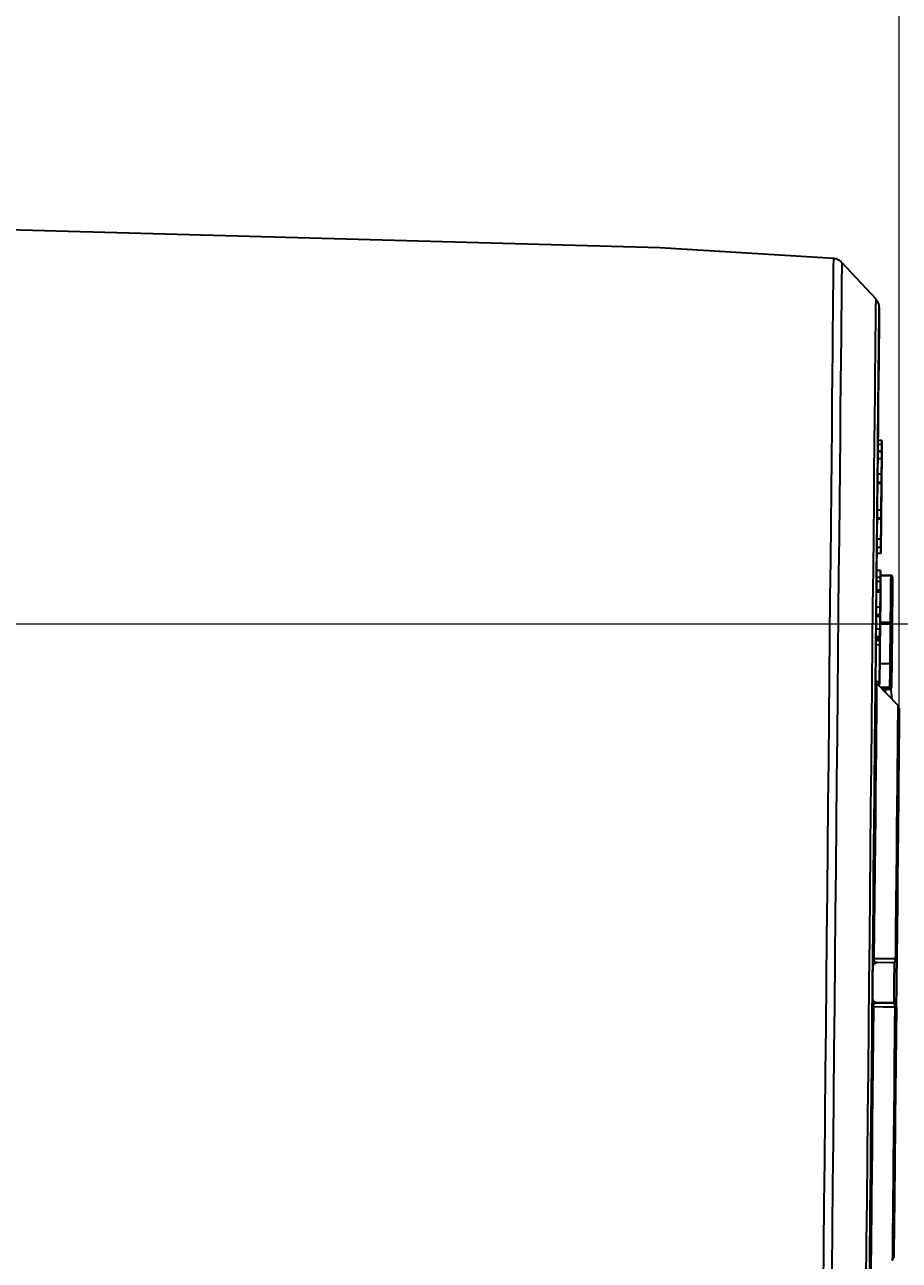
# Model space of a CAD drawing. Header units: millimetres. Extents: x 2448 to 4397, y 790 to 2168.
# Drawn here: x 3372.2 to 3470.4, y 1099.1 to 1238 of the extents above; entities that cross this region are included whole.
import ezdxf

# ---------------------------------------------------------------- set-up
doc = ezdxf.new("R2010")
doc.units = ezdxf.units.MM
doc.layers.add('标注', color=3, linetype='Continuous', lineweight=13)
doc.styles.add('SLDTEXTSTYLE1', font='txt.shx', dxfattribs={"width": 0.7, "bigfont": 'gbcbig.shx'})
doc.dimstyles.new('SLDDIMSTYLE12$0', dxfattribs={"dimtxt": 12, "dimasz": 10, "dimexe": 0, "dimexo": 0.0625, "dimgap": 0.875, "dimtad": 1, "dimdec": 1, "dimlfac": 1.8, "dimrnd": 1e-09, "dimzin": 12, "dimdsep": 46, "dimtxsty": 'SLDTEXTSTYLE1', "dimcen": 0.09, "dimdle": 8.16, "dimclrd": 3, "dimclre": 3, "dimadec": 0, "dimazin": 3, "dimtfac": 1, "dimtdec": 1, "dimtofl": 0, "dimtmove": 0, "dimatfit": 3, "dimfxl": 0, "dimfrac": 2, "dimtolj": 1, "dimlwd": 5, "dimlwe": 5, "dimarcsym": 0})

# ---------------------------------------------------------------- blocks, each defined once
blk = doc.blocks.new('*D56')
at = {"layer": 'Defpoints', "color": 0, "transparency": 16777216}
for p in [(3156.38, 1331.76), (3156.38, 1170.64), (3470.4, 1160.77)]:
    blk.add_point(p, dxfattribs=at)
at = {"layer": '标注', "color": 3, "linetype": 'Continuous', "lineweight": 5, "transparency": 16777216}
for p, q in [((3156.38, 1170.7), (3156.38, 1331.76)), ((3460.4, 1331.76), (3166.38, 1331.76))]:
    blk.add_line(p, q, dxfattribs=at)
at = {"layer": '标注', "color": 3, "lineweight": 5, "transparency": 16777216}
blk.add_line((3470.4, 1160.83), (3470.4, 1331.76), dxfattribs=at)
at = {"layer": '标注', "color": 3, "transparency": 16777216}
for points in [[(3166.38, 1333.43), (3166.38, 1330.09), (3156.38, 1331.76)], [(3460.4, 1333.43), (3460.4, 1330.09), (3470.4, 1331.76)]]:
    blk.add_solid(points, dxfattribs=at)
at = {"layer": '标注', "color": 0, "transparency": 16777216, "insert": (3313.39, 1346.35), "char_height": 12, "attachment_point": 5, "style": 'SLDTEXTSTYLE1'}
blk.add_mtext('\\A1;{\\H2.28571x;315}', dxfattribs=at)
blk = doc.blocks.new('*D60')
at = {"layer": 'Defpoints', "color": 0, "transparency": 16777216}
for p in [(3420.38, 1272.29), (3690.58, 1272.29), (3156.38, 1170.64)]:
    blk.add_point(p, dxfattribs=at)
at = {"layer": '标注', "color": 3, "linetype": 'Continuous', "lineweight": 5, "transparency": 16777216}
for p, q in [((3420.45, 1272.29), (3690.58, 1272.29)), ((3690.58, 1180.64), (3690.58, 1262.29))]:
    blk.add_line(p, q, dxfattribs=at)
at = {"layer": '标注', "color": 3, "lineweight": 5, "transparency": 16777216}
blk.add_line((3156.44, 1170.64), (3690.58, 1170.64), dxfattribs=at)
at = {"layer": '标注', "color": 3, "transparency": 16777216}
for points in [[(3688.91, 1262.29), (3692.25, 1262.29), (3690.58, 1272.29)], [(3688.91, 1180.64), (3692.25, 1180.64), (3690.58, 1170.64)]]:
    blk.add_solid(points, dxfattribs=at)
at = {"layer": '标注', "color": 0, "transparency": 16777216, "insert": (3678.28, 1221.46), "char_height": 10, "attachment_point": 5, "rotation": 90, "style": 'SLDTEXTSTYLE1'}
blk.add_mtext('\\A1;{\\H2.28571x;115}', dxfattribs=at)

msp = doc.modelspace()

# ---------------------------------------------------------------- linework, layer by layer
at = {"color": 7, "linetype": 'Continuous', "lineweight": 25}
for p, q in [((3443.488, 1212.897), (3326.94, 1216.09)), ((3463.032, 1211.678), (3443.488, 1212.897)), ((3467.787, 1207.111), (3463.936, 1211.25)), ((3468, 1191.242), (3468.143, 1205.664)), ((3467.995, 1190.782), (3468, 1191.242)), ((3468, 1191.242), (3468, 1191.242)), ((3468.45, 1191.237), (3468, 1191.242)), ((3468.45, 1191.237), (3468, 1191.242)), ((3468.45, 1191.237), (3468.426, 1188.882)), ((3468.45, 1191.237), (3468.45, 1191.237)), ((3467.979, 1189.174), (3467.987, 1189.978)), ((3468.437, 1189.974), (3467.987, 1189.978)), ((3467.988, 1190.036), (3467.995, 1190.782)), ((3468.438, 1190.031), (3467.988, 1190.036)), ((3468.445, 1190.778), (3467.995, 1190.782)), ((3468.429, 1189.17), (3468.437, 1189.974)), ((3468.438, 1190.031), (3468.445, 1190.778)), ((3468.429, 1189.17), (3467.979, 1189.174)), ((3468.424, 1188.595), (3468.432, 1189.457)), ((3468.432, 1189.457), (3468.432, 1189.457)), ((3467.953, 1186.532), (3467.962, 1187.451)), ((3468.412, 1187.446), (3467.962, 1187.451)), ((3468.403, 1186.527), (3468.412, 1187.446)), ((3468.407, 1186.929), (3468.414, 1187.676)), ((3468.409, 1187.102), (3468.408, 1187.044)), ((3468.409, 1187.159), (3468.409, 1187.102)), ((3467.922, 1183.43), (3467.952, 1186.417)), ((3467.952, 1186.417), (3467.953, 1186.532)), ((3468.402, 1186.412), (3467.952, 1186.417)), ((3468.403, 1186.527), (3467.953, 1186.532)), ((3468.403, 1186.585), (3468.371, 1183.311)), ((3468.371, 1183.311), (3468.403, 1186.585)), ((3468.372, 1183.368), (3468.403, 1186.527)), ((3468.397, 1185.896), (3468.375, 1183.713)), ((3468.393, 1185.551), (3468.4, 1186.24)), ((3468.393, 1185.551), (3468.4, 1186.24)), ((3468.4, 1186.24), (3468.4, 1186.24)), ((3468.4, 1186.24), (3468.4, 1186.24)), ((3468.402, 1186.412), (3468.403, 1186.527)), ((3468.403, 1186.585), (3468.404, 1186.642)), ((3468.403, 1186.527), (3468.403, 1186.585)), ((3468.403, 1186.527), (3468.403, 1186.527)), ((3468.381, 1184.287), (3468.382, 1184.46)), ((3468.382, 1184.46), (3468.392, 1185.379)), ((3468.384, 1184.574), (3468.384, 1184.574)), ((3468.384, 1184.574), (3468.384, 1184.574)), ((3468.389, 1185.091), (3468.389, 1185.091)), ((3468.389, 1185.091), (3468.389, 1185.091)), ((3467.913, 1182.511), (3467.922, 1183.43)), ((3468.372, 1183.426), (3467.922, 1183.43)), ((3468.363, 1182.507), (3468.372, 1183.426)), ((3468.37, 1183.253), (3468.371, 1183.311)), ((3468.371, 1183.311), (3468.372, 1183.368)), ((3468.371, 1183.311), (3468.371, 1183.311)), ((3468.371, 1183.311), (3468.371, 1183.311)), ((3467.912, 1182.396), (3467.913, 1182.511)), ((3468.362, 1182.392), (3467.912, 1182.396)), ((3468.363, 1182.507), (3467.913, 1182.511)), ((3468.366, 1182.794), (3468.358, 1182.047)), ((3468.362, 1182.392), (3468.363, 1182.507)), ((3468.366, 1182.794), (3468.365, 1182.736)), ((3468.366, 1182.851), (3468.366, 1182.794)), ((3467.88, 1179.237), (3467.89, 1180.156)), ((3468.339, 1180.152), (3467.89, 1180.156)), ((3468.347, 1180.956), (3468.339, 1180.152)), ((3468.35, 1181.243), (3468.344, 1180.554)), ((3467.874, 1178.548), (3467.88, 1179.237)), ((3468.33, 1179.233), (3467.88, 1179.237)), ((3468.338, 1179.979), (3468.33, 1179.233)), ((3467.855, 1176.652), (3467.874, 1178.548)), ((3468.324, 1178.543), (3467.874, 1178.548)), ((3468.325, 1178.658), (3468.324, 1178.543)), ((3467.847, 1175.848), (3467.855, 1176.652)), ((3468.305, 1176.648), (3467.855, 1176.652)), ((3468.297, 1175.844), (3468.305, 1176.648)), ((3469.47, 1176.071), (3468.299, 1176.082)), ((3469.469, 1176.04), (3468.299, 1176.051)), ((3467.832, 1174.412), (3467.842, 1175.389)), ((3468.292, 1175.384), (3467.842, 1175.389)), ((3468.297, 1175.844), (3467.847, 1175.848)), ((3468.248, 1170.961), (3468.288, 1174.925)), ((3468.288, 1174.925), (3468.27, 1173.144)), ((3468.273, 1173.489), (3468.284, 1174.58)), ((3468.282, 1174.408), (3468.292, 1175.384)), ((3468.284, 1174.58), (3468.284, 1174.58)), ((3468.288, 1174.925), (3468.29, 1175.154)), ((3468.29, 1175.154), (3468.297, 1175.901)), ((3468.297, 1175.901), (3468.293, 1175.499)), ((3469.604, 1171.45), (3469.648, 1175.889)), ((3467.814, 1172.517), (3467.83, 1174.182)), ((3468.28, 1174.178), (3467.83, 1174.182)), ((3467.831, 1174.24), (3467.832, 1174.412)), ((3468.281, 1174.235), (3467.831, 1174.24)), ((3468.282, 1174.408), (3467.832, 1174.412)), ((3468.28, 1174.178), (3468.238, 1169.927)), ((3468.261, 1172.225), (3468.28, 1174.178)), ((3468.272, 1173.374), (3468.273, 1173.489)), ((3468.272, 1173.374), (3468.272, 1173.374)), ((3468.273, 1173.489), (3468.273, 1173.489)), ((3468.28, 1174.178), (3468.283, 1174.444)), ((3468.281, 1174.235), (3468.282, 1174.408)), ((3469.626, 1173.728), (3469.617, 1172.779)), ((3469.617, 1172.816), (3469.625, 1173.551)), ((3469.625, 1173.551), (3469.626, 1173.728)), ((3467.805, 1171.655), (3467.814, 1172.517)), ((3468.264, 1172.512), (3467.814, 1172.517)), ((3468.265, 1172.627), (3468.252, 1171.363)), ((3468.253, 1171.478), (3468.26, 1172.11)), ((3468.255, 1171.651), (3468.264, 1172.512)), ((3468.261, 1172.225), (3468.261, 1172.225)), ((3468.268, 1172.914), (3468.263, 1172.397)), ((3468.263, 1172.397), (3468.263, 1172.397)), ((3468.265, 1172.627), (3468.265, 1172.627)), ((3468.27, 1173.144), (3468.27, 1173.144)), ((3468.27, 1173.144), (3468.27, 1173.144)), ((3469.608, 1171.932), (3469.594, 1170.518)), ((3469.597, 1170.732), (3469.611, 1172.146)), ((3469.617, 1172.779), (3469.601, 1171.188)), ((3469.601, 1171.188), (3469.61, 1172.09)), ((3469.612, 1172.267), (3469.605, 1171.579)), ((3469.605, 1171.579), (3469.61, 1172.072)), ((3469.611, 1172.146), (3469.608, 1171.932)), ((3469.61, 1172.072), (3469.616, 1172.704)), ((3469.61, 1172.09), (3469.612, 1172.267)), ((3469.618, 1172.881), (3469.612, 1172.248)), ((3469.612, 1172.248), (3469.617, 1172.816)), ((3469.616, 1172.704), (3469.618, 1172.881)), ((3467.789, 1170.047), (3467.803, 1171.483)), ((3467.803, 1171.483), (3467.805, 1171.655)), ((3468.253, 1171.478), (3467.803, 1171.483)), ((3468.255, 1171.651), (3467.805, 1171.655)), ((3468.231, 1169.238), (3468.245, 1170.674)), ((3468.247, 1170.846), (3468.232, 1169.295)), ((3468.237, 1169.812), (3468.256, 1171.708)), ((3468.251, 1171.191), (3468.244, 1170.559)), ((3468.244, 1170.559), (3468.244, 1170.559)), ((3469.415, 1170.609), (3468.245, 1170.62)), ((3468.247, 1170.848), (3469.417, 1170.837)), ((3468.247, 1170.842), (3468.247, 1170.846)), ((3468.247, 1170.846), (3468.247, 1170.846)), ((3468.252, 1171.363), (3468.252, 1171.363)), ((3468.252, 1171.363), (3468.252, 1171.363)), ((3468.253, 1171.478), (3468.255, 1171.651)), ((3468.256, 1171.708), (3468.256, 1171.708)), ((3469.371, 1166.17), (3469.415, 1170.609)), ((3469.596, 1170.734), (3469.552, 1166.295)), ((3469.589, 1169.969), (3469.598, 1170.927)), ((3469.594, 1170.518), (3469.591, 1170.146)), ((3469.6, 1171.104), (3469.597, 1170.732)), ((3469.631, 1170.784), (3469.597, 1170.785)), ((3469.598, 1170.927), (3469.6, 1171.104)), ((3467.778, 1168.898), (3467.779, 1169.013)), ((3467.779, 1169.013), (3467.78, 1169.185)), ((3468.229, 1169.008), (3467.779, 1169.013)), ((3467.78, 1169.185), (3467.789, 1170.047)), ((3468.23, 1169.181), (3467.78, 1169.185)), ((3468.239, 1170.042), (3467.789, 1170.047)), ((3468.23, 1169.123), (3468.224, 1168.549)), ((3468.227, 1168.836), (3468.231, 1169.238)), ((3468.234, 1169.525), (3468.228, 1168.893)), ((3468.228, 1168.893), (3468.232, 1169.295)), ((3468.229, 1169.008), (3468.23, 1169.181)), ((3468.23, 1169.181), (3468.239, 1170.042)), ((3468.232, 1169.295), (3468.232, 1169.295)), ((3468.232, 1169.295), (3468.232, 1169.295)), ((3468.232, 1169.295), (3468.232, 1169.295)), ((3468.238, 1169.927), (3468.234, 1169.525)), ((3468.237, 1169.812), (3468.237, 1169.812)), ((3469.581, 1169.16), (3469.565, 1167.569)), ((3469.568, 1167.857), (3469.58, 1169.113)), ((3469.571, 1168.211), (3469.583, 1169.346)), ((3469.585, 1169.588), (3469.572, 1168.229)), ((3469.581, 1169.132), (3469.572, 1168.285)), ((3469.575, 1168.574), (3469.591, 1170.164)), ((3469.589, 1169.978), (3469.578, 1168.843)), ((3469.578, 1168.825), (3469.587, 1169.737)), ((3469.58, 1169.113), (3469.581, 1169.132)), ((3469.583, 1169.346), (3469.581, 1169.16)), ((3469.587, 1169.737), (3469.585, 1169.588)), ((3469.591, 1170.164), (3469.589, 1169.978)), ((3469.591, 1170.146), (3469.589, 1169.969)), ((3467.771, 1168.266), (3467.776, 1168.783)), ((3468.221, 1168.262), (3467.771, 1168.266)), ((3468.226, 1168.779), (3467.776, 1168.783)), ((3468.228, 1168.893), (3467.778, 1168.898)), ((3468.205, 1166.653), (3468.224, 1168.549)), ((3468.217, 1167.802), (3468.223, 1168.376)), ((3468.225, 1168.664), (3468.219, 1168.032)), ((3468.221, 1168.262), (3468.226, 1168.779)), ((3468.224, 1168.549), (3468.225, 1168.606)), ((3468.224, 1168.549), (3468.224, 1168.549)), ((3468.224, 1168.549), (3468.224, 1168.549)), ((3468.225, 1168.606), (3468.227, 1168.836)), ((3468.227, 1168.779), (3468.227, 1168.779)), ((3469.57, 1168.015), (3469.554, 1166.424)), ((3469.557, 1166.741), (3469.568, 1167.811)), ((3469.563, 1167.308), (3469.569, 1167.941)), ((3469.571, 1168.118), (3469.564, 1167.485)), ((3469.564, 1167.485), (3469.57, 1168.053)), ((3469.565, 1167.569), (3469.568, 1167.857)), ((3469.568, 1167.811), (3469.565, 1167.587)), ((3469.569, 1167.941), (3469.571, 1168.118)), ((3469.579, 1168.964), (3469.57, 1168.015)), ((3469.57, 1168.053), (3469.577, 1168.788)), ((3469.572, 1168.229), (3469.571, 1168.211)), ((3469.572, 1168.285), (3469.575, 1168.574)), ((3469.577, 1168.788), (3469.579, 1168.964)), ((3469.578, 1168.843), (3469.578, 1168.825)), ((3468.206, 1166.711), (3468.205, 1166.653)), ((3468.206, 1166.768), (3468.206, 1166.711)), ((3469.558, 1166.797), (3469.551, 1166.145)), ((3469.551, 1166.145), (3469.554, 1166.406)), ((3469.553, 1166.322), (3469.56, 1167.011)), ((3469.554, 1166.424), (3469.563, 1167.327)), ((3469.555, 1166.564), (3469.554, 1166.406)), ((3469.565, 1167.587), (3469.555, 1166.564)), ((3469.555, 1166.564), (3469.555, 1166.564)), ((3469.589, 1166.543), (3469.555, 1166.544)), ((3469.564, 1167.504), (3469.558, 1166.815)), ((3469.558, 1166.815), (3469.563, 1167.308)), ((3469.56, 1167.011), (3469.558, 1166.797)), ((3469.563, 1167.327), (3469.564, 1167.504)), ((3468.188, 1164.873), (3468.18, 1164.126)), ((3468.189, 1165.045), (3468.183, 1164.356)), ((3468.2, 1166.136), (3468.201, 1166.194)), ((3468.2, 1166.079), (3468.2, 1166.136)), ((3468.201, 1166.181), (3469.371, 1166.17)), ((3469.542, 1165.206), (3469.546, 1165.671)), ((3469.546, 1165.596), (3469.542, 1165.206)), ((3469.546, 1165.596), (3469.551, 1166.145)), ((3469.548, 1165.801), (3469.546, 1165.671)), ((3468.18, 1164.126), (3467.73, 1164.13)), ((3470.272, 1161.478), (3467.86, 1163.939)), ((3468.178, 1163.839), (3467.956, 1163.841)), ((3468.187, 1164.758), (3468.178, 1163.839)), ((3468.183, 1164.356), (3468.183, 1164.356)), ((3468.242, 1163.549), (3469.345, 1163.538)), ((3469.343, 1163.31), (3468.468, 1163.318)), ((3468.471, 1163.315), (3469.343, 1163.306)), ((3468.8, 1163.312), (3468.797, 1162.983)), ((3468.803, 1163.312), (3468.8, 1162.98)), ((3469.343, 1163.31), (3469.343, 1163.31)), ((3470.352, 1156.256), (3470.372, 1158.272)), ((3470.345, 1155.572), (3470.325, 1153.556)), ((3470.345, 1155.572), (3470.345, 1155.593)), ((3470.345, 1155.582), (3470.345, 1155.572)), ((3469.989, 1133.026), (3469.993, 1133.461)), ((3470.12, 1132.997), (3470.12, 1132.997)), ((3467.412, 1132.124), (3467.411, 1132.124)), ((3469.666, 1132.551), (3467.866, 1132.569)), ((3467.866, 1132.569), (3467.866, 1132.569)), ((3467.376, 1128.524), (3467.376, 1128.524)), ((3467.821, 1128.069), (3469.621, 1128.051)), ((3467.821, 1128.069), (3467.821, 1128.069)), ((3469.621, 1128.051), (3467.821, 1128.069)), ((3469.621, 1128.051), (3469.621, 1128.051)), ((3469.915, 1125.652), (3469.935, 1127.57)), ((3470.067, 1127.597), (3470.067, 1127.597)), ((3469.863, 1107.037), (3469.843, 1105.022)), ((3469.816, 1102.322), (3469.836, 1104.338)), ((3469.842, 1105.001), (3469.843, 1105.022)), ((3469.843, 1105.022), (3469.842, 1105.011))]:
    msp.add_line(p, q, dxfattribs=at)
at = {"color": 7, "linetype": 'Continuous', "lineweight": 25, "flags": 128}
for points in [[(3461.882, 1096.041), (3461.928, 1100.695), (3461.975, 1105.463), (3462.024, 1110.329), (3462.073, 1115.272), (3462.122, 1120.274), (3462.172, 1125.314), (3462.223, 1130.375), (3462.273, 1135.435), (3462.323, 1140.476), (3462.373, 1145.478), (3462.422, 1150.421), (3462.47, 1155.287), (3462.518, 1160.055), (3462.564, 1164.709), (3462.609, 1169.23), (3462.652, 1173.6), (3462.694, 1177.802), (3462.734, 1181.82), (3462.772, 1185.639), (3462.808, 1189.244), (3462.842, 1192.62), (3462.873, 1195.755), (3462.902, 1198.636), (3462.928, 1201.253), (3462.951, 1203.594), (3462.972, 1205.652), (3462.989, 1207.418), (3463.004, 1208.885), (3463.015, 1210.048), (3463.024, 1210.902), (3463.029, 1211.443), (3463.032, 1211.67), (3463.032, 1211.678)], [(3463.936, 1211.25), (3463.936, 1211.239), (3463.934, 1210.994), (3463.928, 1210.424), (3463.919, 1209.532), (3463.907, 1208.322), (3463.892, 1206.797), (3463.873, 1204.965), (3463.852, 1202.832), (3463.828, 1200.408), (3463.801, 1197.702), (3463.771, 1194.724), (3463.739, 1191.488), (3463.704, 1188.006), (3463.667, 1184.291), (3463.628, 1180.359), (3463.587, 1176.227), (3463.544, 1171.909), (3463.5, 1167.425), (3463.454, 1162.791), (3463.406, 1158.026), (3463.358, 1153.151), (3463.308, 1148.183), (3463.258, 1143.144), (3463.208, 1138.053), (3463.157, 1132.932), (3463.106, 1127.8), (3463.055, 1122.678), (3463.004, 1117.588), (3462.954, 1112.549), (3462.905, 1107.581), (3462.857, 1102.706), (3462.809, 1097.941)], [(3466.688, 1096.636), (3466.733, 1101.181), (3466.779, 1105.849), (3466.827, 1110.62), (3466.875, 1115.474), (3466.924, 1120.39), (3466.973, 1125.348), (3467.023, 1130.327), (3467.072, 1135.306), (3467.121, 1140.265), (3467.17, 1145.181), (3467.218, 1150.035), (3467.266, 1154.806), (3467.312, 1159.474), (3467.358, 1164.019), (3467.401, 1168.422), (3467.444, 1172.665), (3467.484, 1176.73), (3467.522, 1180.599), (3467.559, 1184.257), (3467.593, 1187.688), (3467.625, 1190.877), (3467.654, 1193.811), (3467.681, 1196.479), (3467.704, 1198.867), (3467.725, 1200.968), (3467.743, 1202.77), (3467.758, 1204.268), (3467.77, 1205.455), (3467.779, 1206.325), (3467.784, 1206.876), (3467.787, 1207.104), (3467.787, 1207.111)], [(3468.148, 1206.178), (3468.148, 1206.171), (3468.146, 1205.945), (3468.14, 1205.402), (3468.132, 1204.542), (3468.12, 1203.37), (3468.105, 1201.89), (3468.088, 1200.109), (3468.067, 1198.034), (3468.043, 1195.674), (3468.017, 1193.04), (3467.988, 1190.141), (3467.957, 1186.99), (3467.923, 1183.601), (3467.887, 1179.987), (3467.849, 1176.165), (3467.809, 1172.149), (3467.767, 1167.957), (3467.724, 1163.607), (3467.68, 1159.117), (3467.634, 1154.506), (3467.587, 1149.793), (3467.539, 1144.998), (3467.491, 1140.141), (3467.442, 1135.243), (3467.393, 1130.324), (3467.344, 1125.405), (3467.296, 1120.506), (3467.248, 1115.65), (3467.2, 1110.854), (3467.153, 1106.141), (3467.107, 1101.53), (3467.063, 1097.04)], [(3468.143, 1205.664), (3468.147, 1206.077), (3468.148, 1206.178)], [(3469.417, 1170.837), (3469.425, 1171.591), (3469.432, 1172.319), (3469.439, 1173.018), (3469.446, 1173.688), (3469.452, 1174.326), (3469.458, 1174.932), (3469.464, 1175.504), (3469.469, 1176.04)], [(3469.47, 1176.071), (3469.47, 1176.07), (3469.47, 1176.065), (3469.469, 1176.055), (3469.469, 1176.04)], [(3469.648, 1175.889), (3469.642, 1175.358), (3469.637, 1174.791), (3469.631, 1174.191), (3469.625, 1173.559), (3469.618, 1172.895), (3469.611, 1172.202), (3469.604, 1171.481), (3469.596, 1170.734)], [(3469.417, 1170.837), (3469.417, 1170.81), (3469.417, 1170.78), (3469.417, 1170.75), (3469.416, 1170.719), (3469.416, 1170.688), (3469.416, 1170.659), (3469.415, 1170.632), (3469.415, 1170.609)], [(3469.417, 1170.837), (3469.453, 1170.835), (3469.486, 1170.828), (3469.517, 1170.819), (3469.544, 1170.806), (3469.567, 1170.791), (3469.583, 1170.773), (3469.593, 1170.754), (3469.596, 1170.734)], [(3469.525, 1163.488), (3469.526, 1163.591), (3469.529, 1163.98), (3469.536, 1164.639), (3469.545, 1165.541), (3469.556, 1166.648), (3469.569, 1167.914), (3469.582, 1169.287), (3469.596, 1170.711)], [(3469.595, 1170.606), (3469.596, 1170.629), (3469.596, 1170.701), (3469.597, 1170.822), (3469.599, 1170.989), (3469.601, 1171.199), (3469.604, 1171.45)], [(3469.596, 1170.711), (3469.596, 1170.634), (3469.595, 1170.606), (3469.595, 1170.606)], [(3469.552, 1166.295), (3469.55, 1166.009), (3469.546, 1165.693), (3469.543, 1165.352), (3469.539, 1164.991), (3469.536, 1164.618), (3469.532, 1164.239), (3469.528, 1163.86), (3469.525, 1163.488)], [(3469.345, 1163.538), (3469.348, 1163.886), (3469.352, 1164.242), (3469.356, 1164.597), (3469.359, 1164.947), (3469.362, 1165.285), (3469.366, 1165.605), (3469.369, 1165.902), (3469.371, 1166.17)], [(3467.421, 1133.075), (3467.453, 1136.325), (3467.485, 1139.518), (3467.516, 1142.626), (3467.546, 1145.619), (3467.574, 1148.469), (3467.601, 1151.151), (3467.625, 1153.638), (3467.648, 1155.907), (3467.668, 1157.938), (3467.686, 1159.712), (3467.701, 1161.211), (3467.713, 1162.423), (3467.722, 1163.335), (3467.728, 1163.939), (3467.731, 1164.23), (3467.731, 1164.257)], [(3467.86, 1163.939), (3467.859, 1163.866), (3467.855, 1163.467), (3467.848, 1162.726), (3467.837, 1161.651), (3467.823, 1160.252), (3467.806, 1158.543), (3467.786, 1156.543), (3467.763, 1154.272), (3467.738, 1151.754), (3467.711, 1149.014), (3467.682, 1146.081), (3467.651, 1142.986), (3467.619, 1139.759), (3467.586, 1136.435), (3467.552, 1133.048)], [(3469.345, 1163.538), (3469.345, 1163.497), (3469.344, 1163.457), (3469.344, 1163.418), (3469.343, 1163.383), (3469.343, 1163.353), (3469.343, 1163.33), (3469.343, 1163.315), (3469.343, 1163.31)], [(3469.605, 1162.159), (3469.49, 1163.188), (3469.466, 1163.357)], [(3469.993, 1133.461), (3470.02, 1136.144), (3470.05, 1139.203), (3470.08, 1142.171), (3470.108, 1145.017), (3470.135, 1147.714), (3470.16, 1150.233), (3470.183, 1152.549), (3470.204, 1154.638), (3470.222, 1156.479), (3470.238, 1158.054), (3470.251, 1159.345), (3470.261, 1160.34), (3470.267, 1161.029), (3470.271, 1161.404), (3470.272, 1161.478)], [(3470.372, 1158.272), (3470.384, 1159.5), (3470.393, 1160.396), (3470.399, 1160.951), (3470.401, 1161.157), (3470.399, 1161.013), (3470.394, 1160.521), (3470.386, 1159.684), (3470.374, 1158.515), (3470.359, 1157.024), (3470.341, 1155.23), (3470.321, 1153.153), (3470.297, 1150.816), (3470.272, 1148.246), (3470.244, 1145.473), (3470.215, 1142.527), (3470.184, 1139.442), (3470.153, 1136.253), (3470.12, 1132.997)], [(3470.12, 1132.997), (3470.15, 1135.983), (3470.179, 1138.906), (3470.207, 1141.733), (3470.234, 1144.431), (3470.259, 1146.972), (3470.283, 1149.326), (3470.304, 1151.467), (3470.323, 1153.371), (3470.339, 1155.017), (3470.353, 1156.386), (3470.364, 1157.464), (3470.371, 1158.237), (3470.376, 1158.698), (3470.378, 1158.841)], [(3470.372, 1158.257), (3470.371, 1158.17), (3470.363, 1157.365), (3470.352, 1156.256)], [(3470.378, 1158.841), (3470.378, 1158.841), (3470.376, 1158.664), (3470.372, 1158.257)], [(3469.843, 1105.022), (3469.863, 1107.05), (3469.886, 1109.342), (3469.911, 1111.873), (3469.939, 1114.612), (3469.968, 1117.53), (3469.998, 1120.592), (3470.03, 1123.765), (3470.062, 1127.012), (3470.094, 1130.297), (3470.127, 1133.581), (3470.159, 1136.828), (3470.191, 1140.001), (3470.221, 1143.064), (3470.25, 1145.981), (3470.277, 1148.721), (3470.303, 1151.251), (3470.325, 1153.543), (3470.345, 1155.572)], [(3470.325, 1153.556), (3470.307, 1151.678), (3470.286, 1149.561), (3470.263, 1147.228), (3470.237, 1144.706), (3470.211, 1142.022), (3470.183, 1139.208), (3470.154, 1136.293), (3470.124, 1133.312), (3470.094, 1130.297), (3470.064, 1127.282), (3470.035, 1124.3), (3470.006, 1121.386), (3469.978, 1118.571), (3469.951, 1115.888), (3469.926, 1113.365), (3469.903, 1111.033), (3469.882, 1108.915), (3469.863, 1107.037)], [(3467.552, 1133.048), (3468.917, 1133.035), (3469.989, 1133.026)], [(3467.412, 1132.129), (3467.401, 1131.061), (3467.372, 1128.139)], [(3467.373, 1128.141), (3467.402, 1131.061), (3467.412, 1132.13)], [(3467.376, 1128.523), (3467.377, 1128.653), (3467.383, 1129.21), (3467.388, 1129.767), (3467.394, 1130.324), (3467.399, 1130.881), (3467.405, 1131.438), (3467.41, 1131.994), (3467.416, 1132.55)], [(3467.377, 1128.517), (3467.379, 1128.792), (3467.41, 1131.855), (3467.412, 1132.132)], [(3469.812, 1128.014), (3469.835, 1130.299), (3469.857, 1132.529)], [(3467.09, 1099.656), (3467.077, 1098.398), (3467.067, 1097.437), (3467.061, 1096.783), (3467.057, 1096.442), (3467.057, 1096.417), (3467.06, 1096.708), (3467.066, 1097.312), (3467.075, 1098.224), (3467.087, 1099.436), (3467.102, 1100.935), (3467.119, 1102.709), (3467.14, 1104.74), (3467.162, 1107.01), (3467.187, 1109.497), (3467.213, 1112.178), (3467.242, 1115.028), (3467.271, 1118.021), (3467.302, 1121.129), (3467.334, 1124.323), (3467.366, 1127.572)], [(3467.498, 1127.597), (3467.465, 1124.209), (3467.432, 1120.885), (3467.4, 1117.659), (3467.369, 1114.563), (3467.34, 1111.63), (3467.312, 1108.891), (3467.288, 1106.372), (3467.265, 1104.101), (3467.245, 1102.101), (3467.228, 1100.393), (3467.214, 1098.994), (3467.204, 1097.918), (3467.196, 1097.177), (3467.193, 1096.779), (3467.192, 1096.706)], [(3469.935, 1127.57), (3468.57, 1127.585), (3467.498, 1127.597)], [(3470.067, 1127.597), (3470.034, 1124.34), (3470.003, 1121.152), (3469.972, 1118.067), (3469.943, 1115.121), (3469.915, 1112.347), (3469.89, 1109.777), (3469.866, 1107.441), (3469.846, 1105.363), (3469.828, 1103.569), (3469.813, 1102.079), (3469.802, 1100.909), (3469.794, 1100.073), (3469.789, 1099.58), (3469.787, 1099.436), (3469.789, 1099.643), (3469.795, 1100.197), (3469.804, 1101.094), (3469.816, 1102.322)], [(3469.81, 1101.753), (3469.81, 1101.753), (3469.812, 1101.896), (3469.816, 1102.357), (3469.824, 1103.13), (3469.835, 1104.207), (3469.848, 1105.577), (3469.864, 1107.223), (3469.883, 1109.127), (3469.905, 1111.268), (3469.928, 1113.622), (3469.953, 1116.162), (3469.98, 1118.861), (3470.008, 1121.687), (3470.037, 1124.61), (3470.067, 1127.597)], [(3469.68, 1101.874), (3469.67, 1100.851), (3469.661, 1099.967), (3469.655, 1099.393), (3469.652, 1099.134), (3469.653, 1099.192), (3469.657, 1099.568), (3469.663, 1100.256), (3469.673, 1101.251), (3469.686, 1102.543), (3469.702, 1104.117), (3469.72, 1105.958), (3469.741, 1108.047), (3469.764, 1110.363), (3469.789, 1112.882), (3469.815, 1115.579), (3469.844, 1118.426), (3469.873, 1121.394), (3469.904, 1124.452), (3469.915, 1125.652)], [(3469.836, 1104.338), (3469.825, 1103.229), (3469.817, 1102.423), (3469.816, 1102.358)], [(3469.816, 1102.358), (3469.812, 1101.929), (3469.81, 1101.753)]]:
    msp.add_lwpolyline(points, dxfattribs=at)
at = {"color": 7, "linetype": 'Continuous', "lineweight": 25}
for centre, radius, start, end in [((3469.482, 1175.873), 0.167, 5.2873, 94.28046), ((3469.468, 1175.891), 0.18, 359.43161, 89.4307), ((3469.439, 1170.768), 0.161, 261.38151, 348.00808), ((3469.395, 1166.329), 0.161, 261.38151, 348.00808), ((3469.345, 1163.489), 0.18, 269.41824, 359.4182), ((3469.385, 1163.333), 0.208, 47.891, 100.99118), ((3467.538, 1133.312), 0.265, 243.65387, 273.05751), ((3469.584, 1132.954), 0.411, 281.46531, 10.07652), ((3469.67, 1133.001), 0.45, 269.4307, 359.4307), ((3470.003, 1132.777), 0.249, 61.80955, 93.20159), ((3467.861, 1132.119), 0.45, 89.4307, 179.4307), ((3467.479, 1127.333), 0.265, 85.80389, 115.2076), ((3467.826, 1128.519), 0.45, 179.4307, 269.4307), ((3469.531, 1127.65), 0.411, 348.78489, 77.39609), ((3469.617, 1127.601), 0.45, 359.4307, 89.4307), ((3469.953, 1127.819), 0.249, 265.65981, 297.05192)]:
    msp.add_arc(centre, radius, start, end, dxfattribs=at)
for points, knots in [([(3463.964, 1211.207), (3463.951, 1211.226), (3463.845, 1211.381), (3463.534, 1211.558), (3463.206, 1211.696), (3463.035, 1211.674), (3463.024, 1211.672)], [0, 0, 0, 0, 0.0616661, 0.5213521, 0.9696923, 1, 1, 1, 1]), ([(3468.143, 1205.665), (3468.144, 1205.751), (3468.147, 1206.003), (3468.148, 1206.142), (3468.148, 1206.176), (3468.148, 1206.181), (3468.148, 1206.187), (3468.148, 1206.194), (3468.148, 1206.213), (3468.147, 1206.246), (3468.143, 1206.331), (3468.123, 1206.476), (3468.052, 1206.711), (3467.966, 1206.913), (3467.866, 1207.009), (3467.851, 1207.023)], [0, 0, 0, 0, 0.2524634, 0.7324794, 0.8526944, 0.8850351, 0.898517, 0.9057667, 0.9087703, 0.9112952, 0.9176626, 0.9346612, 0.9568884, 0.9938841, 1, 1, 1, 1]), ([(3468.401, 1186.355), (3468.405, 1186.761), (3468.413, 1187.574), (3468.424, 1188.6), (3468.437, 1189.92), (3468.445, 1190.796), (3468.45, 1191.237)], [0, 0, 0, 0, 0.2809181, 0.5618322, 0.7793916, 1, 1, 1, 1]), ([(3468.445, 1190.778), (3468.44, 1190.276), (3468.432, 1189.449), (3468.421, 1188.3), (3468.411, 1187.327), (3468.404, 1186.679), (3468.401, 1186.355)], [0, 0, 0, 0, 0.3399686, 0.5599789, 0.7799898, 1, 1, 1, 1]), ([(3468.408, 1187.044), (3468.414, 1187.604), (3468.421, 1188.382), (3468.431, 1189.38), (3468.436, 1189.814), (3468.438, 1190.031)], [0, 0, 0, 0, 0.5601054, 0.7801414, 1, 1, 1, 1]), ([(3468.437, 1189.974), (3468.432, 1189.435), (3468.422, 1188.474), (3468.413, 1187.521), (3468.409, 1187.102)], [0, 0, 0, 0, 0.5599448, 1, 1, 1, 1]), ([(3467.962, 1187.451), (3467.965, 1187.728), (3467.969, 1188.158), (3467.975, 1188.745), (3467.978, 1189.031), (3467.979, 1189.174)], [0, 0, 0, 0, 0.4748457, 0.7388223, 1, 1, 1, 1]), ([(3468.432, 1189.457), (3468.417, 1187.92), (3468.398, 1185.98), (3468.374, 1183.644), (3468.362, 1182.438), (3468.354, 1181.641), (3468.35, 1181.243)], [0, 0, 0, 0, 0.5600481, 0.7067506, 0.8534517, 1, 1, 1, 1]), ([(3468.389, 1185.091), (3468.395, 1185.748), (3468.404, 1186.663), (3468.416, 1187.836), (3468.421, 1188.342), (3468.424, 1188.595)], [0, 0, 0, 0, 0.5602107, 0.7802949, 1, 1, 1, 1]), ([(3468.426, 1188.882), (3468.425, 1188.737), (3468.422, 1188.447), (3468.416, 1187.864), (3468.408, 1187.033), (3468.401, 1186.365), (3468.397, 1185.896)], [0, 0, 0, 0, 0.1857397, 0.3726053, 0.5594855, 1, 1, 1, 1]), ([(3468.409, 1187.102), (3468.412, 1187.493), (3468.418, 1188.038), (3468.425, 1188.74), (3468.428, 1189.027), (3468.429, 1189.17)], [0, 0, 0, 0, 0.5612182, 0.78177841, 1, 1, 1, 1]), ([(3468.414, 1187.676), (3468.41, 1187.193), (3468.401, 1186.332), (3468.392, 1185.47), (3468.389, 1185.091)], [0, 0, 0, 0, 0.5599974, 1, 1, 1, 1]), ([(3468.412, 1187.446), (3468.411, 1187.376), (3468.41, 1187.234), (3468.409, 1187.172), (3468.409, 1187.164), (3468.409, 1187.159)], [0, 0, 0, 0, 0.2754663, 0.5570589, 1, 1, 1, 1]), ([(3468.4, 1186.24), (3468.397, 1185.966), (3468.392, 1185.416), (3468.382, 1184.441), (3468.375, 1183.739), (3468.371, 1183.311)], [0, 0, 0, 0, 0.2796657, 0.5597908, 1, 1, 1, 1]), ([(3468.4, 1186.24), (3468.395, 1185.694), (3468.385, 1184.718), (3468.375, 1183.741), (3468.371, 1183.311)], [0, 0, 0, 0, 0.5599992, 1, 1, 1, 1]), ([(3468.389, 1185.091), (3468.392, 1185.439), (3468.398, 1186.058), (3468.404, 1186.663), (3468.407, 1186.929)], [0, 0, 0, 0, 0.5607897, 1, 1, 1, 1]), ([(3468.404, 1186.634), (3468.404, 1186.641), (3468.404, 1186.657), (3468.403, 1186.5), (3468.402, 1186.412)], [0, 0, 0, 0, 0.4379766, 1, 1, 1, 1]), ([(3468.344, 1180.554), (3468.351, 1181.305), (3468.364, 1182.649), (3468.378, 1183.986), (3468.384, 1184.574)], [0, 0, 0, 0, 0.559723, 1, 1, 1, 1]), ([(3468.358, 1182.047), (3468.363, 1182.521), (3468.372, 1183.367), (3468.38, 1184.205), (3468.384, 1184.574)], [0, 0, 0, 0, 0.5597741, 1, 1, 1, 1]), ([(3468.384, 1184.574), (3468.38, 1184.24), (3468.374, 1183.644), (3468.368, 1183.054), (3468.366, 1182.794)], [0, 0, 0, 0, 0.56022, 1, 1, 1, 1]), ([(3468.371, 1183.311), (3468.375, 1183.732), (3468.381, 1184.318), (3468.388, 1185.07), (3468.392, 1185.391), (3468.393, 1185.551)], [0, 0, 0, 0, 0.5605179, 0.7807563, 1, 1, 1, 1]), ([(3468.371, 1183.311), (3468.375, 1183.732), (3468.381, 1184.318), (3468.388, 1185.07), (3468.392, 1185.391), (3468.393, 1185.551)], [0, 0, 0, 0, 0.5605179, 0.7807563, 1, 1, 1, 1]), ([(3468.384, 1184.574), (3468.384, 1184.572), (3468.383, 1184.568), (3468.382, 1184.373), (3468.381, 1184.287)], [0, 0, 0, 0, 0.5612569, 1, 1, 1, 1]), ([(3468.392, 1185.379), (3468.391, 1185.305), (3468.389, 1185.156), (3468.389, 1185.089), (3468.389, 1185.093), (3468.389, 1185.095)], [0, 0, 0, 0, 0.3504076, 0.7050985, 1, 1, 1, 1]), ([(3468.324, 1178.543), (3468.333, 1179.457), (3468.349, 1181.088), (3468.362, 1182.392), (3468.368, 1182.966)], [0, 0, 0, 0, 0.5599814, 1, 1, 1, 1]), ([(3468.375, 1183.713), (3468.371, 1183.318), (3468.363, 1182.527), (3468.346, 1180.843), (3468.333, 1179.487), (3468.325, 1178.658)], [0, 0, 0, 0, 0.27997001, 0.56011552, 1, 1, 1, 1]), ([(3468.368, 1182.966), (3468.364, 1182.627), (3468.359, 1182.069), (3468.351, 1181.292), (3468.344, 1180.635), (3468.34, 1180.198), (3468.338, 1179.979)], [0, 0, 0, 0, 0.3400129, 0.5600221, 0.7800284, 1, 1, 1, 1]), ([(3468.372, 1183.426), (3468.372, 1183.394), (3468.371, 1183.331), (3468.37, 1183.273), (3468.37, 1183.242), (3468.37, 1183.248), (3468.37, 1183.251)], [0, 0, 0, 0, 0.1733404, 0.3486749, 0.6988999, 1, 1, 1, 1]), ([(3467.89, 1180.156), (3467.894, 1180.652), (3467.902, 1181.402), (3467.909, 1182.144), (3467.912, 1182.396)], [0, 0, 0, 0, 0.6606231, 1, 1, 1, 1]), ([(3468.33, 1179.233), (3468.337, 1179.909), (3468.349, 1181.118), (3468.361, 1182.322), (3468.366, 1182.851)], [0, 0, 0, 0, 0.5598354, 1, 1, 1, 1]), ([(3468.339, 1180.152), (3468.344, 1180.647), (3468.353, 1181.532), (3468.362, 1182.408), (3468.366, 1182.794)], [0, 0, 0, 0, 0.559714, 1, 1, 1, 1]), ([(3468.366, 1182.794), (3468.362, 1182.447), (3468.356, 1181.829), (3468.35, 1181.222), (3468.347, 1180.956)], [0, 0, 0, 0, 0.5605128, 1, 1, 1, 1]), ([(3468.365, 1182.736), (3468.365, 1182.72), (3468.365, 1182.69), (3468.363, 1182.483), (3468.362, 1182.392)], [0, 0, 0, 0, 0.5611214, 1, 1, 1, 1]), ([(3468.305, 1176.648), (3468.3, 1176.163), (3468.29, 1175.194), (3468.273, 1173.473), (3468.261, 1172.235), (3468.253, 1171.478)], [0, 0, 0, 0, 0.2798691, 0.5599181, 1, 1, 1, 1]), ([(3467.842, 1175.389), (3467.842, 1175.394), (3467.843, 1175.48), (3467.844, 1175.604), (3467.846, 1175.746), (3467.846, 1175.808), (3467.847, 1175.844), (3467.847, 1175.851), (3467.847, 1175.849), (3467.847, 1175.848)], [0, 0, 0, 0, 0.0320713, 0.5150925, 0.7573462, 0.8777498, 0.9407423, 0.968533, 1, 1, 1, 1]), ([(3468.223, 1168.376), (3468.228, 1168.92), (3468.24, 1170.122), (3468.258, 1171.972), (3468.275, 1173.61), (3468.286, 1174.751), (3468.292, 1175.321), (3468.294, 1175.6), (3468.296, 1175.742), (3468.296, 1175.804), (3468.297, 1175.839), (3468.297, 1175.846), (3468.297, 1175.845), (3468.297, 1175.844)], [0, 0, 0, 0, 0.2157001, 0.4771137, 0.7385285, 0.8692328, 0.9345839, 0.9672282, 0.9836006, 0.9917379, 0.9959952, 0.9978733, 1, 1, 1, 1]), ([(3468.287, 1174.867), (3468.285, 1174.604), (3468.28, 1174.134), (3468.275, 1173.606), (3468.272, 1173.374)], [0, 0, 0, 0, 0.5599205, 1, 1, 1, 1]), ([(3468.292, 1175.384), (3468.292, 1175.353), (3468.291, 1175.291), (3468.29, 1175.197), (3468.289, 1175.099), (3468.288, 1174.977), (3468.287, 1174.848), (3468.286, 1174.74), (3468.284, 1174.552), (3468.283, 1174.494), (3468.283, 1174.448), (3468.283, 1174.418), (3468.282, 1174.387), (3468.282, 1174.357), (3468.282, 1174.323), (3468.281, 1174.283), (3468.281, 1174.23), (3468.28, 1174.198), (3468.28, 1174.178)], [0, 0, 0, 0, 0.023224, 0.0467952, 0.0935072, 0.1871233, 0.3745427, 0.7493921, 0.811774, 0.8352857, 0.8473822, 0.8533041, 0.8589119, 0.8714728, 0.8843253, 0.9034899, 0.9380934, 1, 1, 1, 1]), ([(3468.284, 1174.58), (3468.285, 1174.699), (3468.288, 1174.912), (3468.288, 1174.921), (3468.288, 1174.925)], [0, 0, 0, 0, 0.55978559, 1, 1, 1, 1]), ([(3468.293, 1175.499), (3468.293, 1175.48), (3468.293, 1175.447), (3468.289, 1175.044), (3468.287, 1174.867)], [0, 0, 0, 0, 0.5605813, 1, 1, 1, 1]), ([(3468.283, 1174.452), (3468.283, 1174.458), (3468.283, 1174.479), (3468.282, 1174.337), (3468.281, 1174.235)], [0, 0, 0, 0, 0.28590886, 1, 1, 1, 1]), ([(3468.26, 1172.11), (3468.257, 1171.866), (3468.253, 1171.428), (3468.25, 1171.104), (3468.248, 1170.961)], [0, 0, 0, 0, 0.5587221, 1, 1, 1, 1]), ([(3468.264, 1172.512), (3468.263, 1172.49), (3468.263, 1172.445), (3468.262, 1172.376), (3468.262, 1172.324), (3468.261, 1172.225), (3468.261, 1172.214), (3468.261, 1172.218), (3468.261, 1172.219)], [0, 0, 0, 0, 0.0847296, 0.1684012, 0.2529286, 0.3372058, 0.9003696, 1, 1, 1, 1]), ([(3468.263, 1172.397), (3468.263, 1172.478), (3468.265, 1172.623), (3468.265, 1172.626), (3468.265, 1172.627)], [0, 0, 0, 0, 0.5572979, 1, 1, 1, 1]), ([(3468.27, 1173.144), (3468.27, 1173.141), (3468.27, 1173.135), (3468.27, 1173.119), (3468.269, 1173.066), (3468.269, 1173.049), (3468.269, 1173.031), (3468.269, 1173.018), (3468.269, 1173.003), (3468.268, 1172.96), (3468.268, 1172.936), (3468.268, 1172.914)], [0, 0, 0, 0, 0.4196075, 0.7488334, 0.7801926, 0.8119363, 0.8280906, 0.8437185, 0.8589301, 0.8745408, 1, 1, 1, 1]), ([(3468.251, 1171.248), (3468.246, 1170.764), (3468.238, 1169.898), (3468.229, 1169.041), (3468.225, 1168.664)], [0, 0, 0, 0, 0.5601155, 1, 1, 1, 1]), ([(3468.244, 1170.559), (3468.245, 1170.632), (3468.246, 1170.779), (3468.247, 1170.817), (3468.247, 1170.837)], [0, 0, 0, 0, 0.4982794, 1, 1, 1, 1]), ([(3468.245, 1170.674), (3468.247, 1170.822), (3468.249, 1171.085), (3468.251, 1171.198), (3468.251, 1171.248)], [0, 0, 0, 0, 0.5607786, 1, 1, 1, 1]), ([(3468.252, 1171.363), (3468.252, 1171.365), (3468.252, 1171.368), (3468.252, 1171.299), (3468.251, 1171.268), (3468.251, 1171.246), (3468.251, 1171.216), (3468.251, 1171.2), (3468.251, 1171.191)], [0, 0, 0, 0, 0.7490145, 0.8739827, 0.905501, 0.9378604, 0.9674823, 1, 1, 1, 1]), ([(3468.256, 1171.708), (3468.256, 1171.709), (3468.256, 1171.712), (3468.254, 1171.549), (3468.253, 1171.478)], [0, 0, 0, 0, 0.5611331, 1, 1, 1, 1]), ([(3469.582, 1169.243), (3469.582, 1169.292), (3469.583, 1169.388), (3469.585, 1169.57), (3469.587, 1169.764), (3469.591, 1170.139), (3469.593, 1170.375), (3469.595, 1170.565)], [0, 0, 0, 0, 0.1252973, 0.2504135, 0.3756026, 0.5008782, 1, 1, 1, 1]), ([(3469.598, 1170.872), (3469.597, 1170.823), (3469.596, 1170.725), (3469.595, 1170.54), (3469.593, 1170.344), (3469.589, 1169.964), (3469.587, 1169.724), (3469.585, 1169.532)], [0, 0, 0, 0, 0.1253288, 0.250449, 0.3756987, 0.5010036, 1, 1, 1, 1]), ([(3469.587, 1169.755), (3469.588, 1169.886), (3469.59, 1170.083), (3469.593, 1170.394), (3469.595, 1170.583), (3469.596, 1170.658), (3469.596, 1170.695)], [0, 0, 0, 0, 0.5016983, 0.750126, 0.8752545, 1, 1, 1, 1]), ([(3469.596, 1170.695), (3469.596, 1170.723), (3469.597, 1170.779), (3469.597, 1170.796), (3469.596, 1170.668), (3469.594, 1170.472), (3469.593, 1170.341)], [0, 0, 0, 0, 0.1246914, 0.2497368, 0.4982652, 1, 1, 1, 1]), ([(3469.595, 1170.565), (3469.597, 1170.746), (3469.599, 1170.973), (3469.6, 1171.073), (3469.6, 1171.068), (3469.599, 1170.999), (3469.598, 1170.914), (3469.598, 1170.872)], [0, 0, 0, 0, 0.4991329, 0.6244235, 0.7496222, 0.8747079, 1, 1, 1, 1]), ([(3468.232, 1169.295), (3468.232, 1169.296), (3468.232, 1169.298), (3468.23, 1169.096), (3468.229, 1169.008)], [0, 0, 0, 0, 0.5620252, 1, 1, 1, 1]), ([(3468.232, 1169.295), (3468.232, 1169.3), (3468.232, 1169.304), (3468.231, 1169.234), (3468.231, 1169.212), (3468.231, 1169.192), (3468.231, 1169.171), (3468.23, 1169.149), (3468.23, 1169.134), (3468.23, 1169.123)], [0, 0, 0, 0, 0.7488716, 0.8537444, 0.8945017, 0.9377606, 0.9533379, 0.9676806, 1, 1, 1, 1]), ([(3468.239, 1170.042), (3468.239, 1170.018), (3468.238, 1169.968), (3468.238, 1169.892), (3468.237, 1169.836), (3468.237, 1169.804), (3468.237, 1169.809), (3468.237, 1169.812)], [0, 0, 0, 0, 0.0872949, 0.17512, 0.3498147, 0.6997587, 1, 1, 1, 1]), ([(3469.585, 1169.532), (3469.583, 1169.351), (3469.581, 1169.124), (3469.58, 1169.033), (3469.58, 1169.045), (3469.58, 1169.116), (3469.581, 1169.201), (3469.582, 1169.243)], [0, 0, 0, 0, 0.4989816, 0.6242715, 0.7495146, 0.8746656, 1, 1, 1, 1]), ([(3469.593, 1170.341), (3469.591, 1170.212), (3469.589, 1170.02), (3469.586, 1169.716), (3469.585, 1169.529), (3469.584, 1169.456), (3469.583, 1169.42)], [0, 0, 0, 0, 0.5018858, 0.7502037, 0.8752646, 1, 1, 1, 1]), ([(3469.583, 1169.42), (3469.583, 1169.392), (3469.583, 1169.335), (3469.582, 1169.311), (3469.584, 1169.427), (3469.586, 1169.624), (3469.587, 1169.755)], [0, 0, 0, 0, 0.1247898, 0.2499391, 0.4981483, 1, 1, 1, 1]), ([(3467.73, 1164.13), (3467.738, 1164.911), (3467.749, 1165.999), (3467.763, 1167.383), (3467.768, 1167.972), (3467.771, 1168.266)], [0, 0, 0, 0, 0.5601633, 0.7802465, 1, 1, 1, 1]), ([(3468.18, 1164.126), (3468.188, 1164.907), (3468.199, 1165.995), (3468.213, 1167.378), (3468.218, 1167.967), (3468.221, 1168.262)], [0, 0, 0, 0, 0.5601633, 0.7802465, 1, 1, 1, 1]), ([(3468.225, 1168.606), (3468.218, 1167.881), (3468.208, 1166.871), (3468.195, 1165.58), (3468.189, 1165.032), (3468.187, 1164.758)], [0, 0, 0, 0, 0.5600747, 0.7801013, 1, 1, 1, 1]), ([(3468.226, 1168.779), (3468.223, 1168.4), (3468.216, 1167.724), (3468.209, 1167.06), (3468.206, 1166.768)], [0, 0, 0, 0, 0.5597665, 1, 1, 1, 1]), ([(3468.223, 1168.376), (3468.219, 1168.06), (3468.214, 1167.493), (3468.208, 1166.95), (3468.206, 1166.711)], [0, 0, 0, 0, 0.5595342, 1, 1, 1, 1]), ([(3468.206, 1166.711), (3468.208, 1166.916), (3468.212, 1167.283), (3468.215, 1167.644), (3468.217, 1167.802)], [0, 0, 0, 0, 0.560026, 1, 1, 1, 1]), ([(3468.224, 1168.549), (3468.225, 1168.602), (3468.226, 1168.708), (3468.226, 1168.767), (3468.227, 1168.774), (3468.227, 1168.779)], [0, 0, 0, 0, 0.278373, 0.5588386, 1, 1, 1, 1]), ([(3468.227, 1168.779), (3468.227, 1168.774), (3468.226, 1168.767), (3468.225, 1168.655), (3468.225, 1168.606)], [0, 0, 0, 0, 0.5600689, 1, 1, 1, 1]), ([(3469.546, 1165.671), (3469.547, 1165.748), (3469.549, 1165.902), (3469.551, 1166.188), (3469.554, 1166.45), (3469.555, 1166.569), (3469.556, 1166.629)], [0, 0, 0, 0, 0.2807479, 0.5598452, 0.779251, 1, 1, 1, 1]), ([(3469.554, 1166.415), (3469.553, 1166.364), (3469.552, 1166.262), (3469.55, 1166.008), (3469.548, 1165.88), (3469.548, 1165.801)], [0, 0, 0, 0, 0.280741, 0.5595687, 1, 1, 1, 1]), ([(3469.554, 1166.406), (3469.554, 1166.443), (3469.555, 1166.517), (3469.555, 1166.559), (3469.555, 1166.508), (3469.554, 1166.446), (3469.554, 1166.415)], [0, 0, 0, 0, 0.2804143, 0.5596799, 0.7791818, 1, 1, 1, 1]), ([(3469.556, 1166.629), (3469.556, 1166.679), (3469.557, 1166.78), (3469.558, 1166.835), (3469.558, 1166.819), (3469.557, 1166.767), (3469.557, 1166.741)], [0, 0, 0, 0, 0.2803705, 0.5592157, 0.7797153, 1, 1, 1, 1]), ([(3468.178, 1163.839), (3468.182, 1164.271), (3468.189, 1165.044), (3468.197, 1165.762), (3468.2, 1166.079)], [0, 0, 0, 0, 0.55946788, 1, 1, 1, 1]), ([(3468.183, 1164.356), (3468.186, 1164.695), (3468.192, 1165.3), (3468.198, 1165.881), (3468.2, 1166.136)], [0, 0, 0, 0, 0.5596138, 1, 1, 1, 1]), ([(3468.201, 1166.194), (3468.198, 1165.941), (3468.194, 1165.491), (3468.19, 1165.062), (3468.188, 1164.873)], [0, 0, 0, 0, 0.5603877, 1, 1, 1, 1]), ([(3468.2, 1166.136), (3468.198, 1165.93), (3468.195, 1165.561), (3468.191, 1165.203), (3468.189, 1165.045)], [0, 0, 0, 0, 0.56010958, 1, 1, 1, 1]), ([(3467.411, 1132.124), (3467.412, 1132.134), (3467.412, 1132.155), (3467.413, 1132.327), (3467.416, 1132.58), (3467.419, 1132.852), (3467.42, 1133.001), (3467.421, 1133.075)], [0, 0, 0, 0, 0.2502314, 0.5000296, 0.7491734, 0.874662, 1, 1, 1, 1]), ([(3467.866, 1132.569), (3467.829, 1132.574), (3467.758, 1132.585), (3467.672, 1132.655), (3467.613, 1132.746), (3467.578, 1132.828), (3467.558, 1132.915), (3467.551, 1132.991), (3467.552, 1133.029), (3467.552, 1133.048)], [0, 0, 0, 0, 0.2865456, 0.5610687, 0.6891901, 0.8054766, 0.906505, 0.9531764, 1, 1, 1, 1]), ([(3469.856, 1132.591), (3469.893, 1132.612), (3469.972, 1132.656), (3470.05, 1132.751), (3470.107, 1132.866), (3470.115, 1132.948), (3470.12, 1132.997)], [0, 0, 0, 0, 0.2335598, 0.4987543, 0.7053199, 1, 1, 1, 1]), ([(3467.448, 1132.296), (3467.467, 1132.333), (3467.504, 1132.404), (3467.611, 1132.515), (3467.7, 1132.566), (3467.757, 1132.597)], [0, 0, 0, 0, 0.2845246, 0.5489357, 1, 1, 1, 1]), ([(3467.514, 1132.405), (3467.538, 1132.43), (3467.586, 1132.481), (3467.705, 1132.551), (3467.802, 1132.562), (3467.866, 1132.569)], [0, 0, 0, 0, 0.2371779, 0.5009298, 1, 1, 1, 1]), ([(3469.666, 1132.551), (3469.702, 1132.553), (3469.767, 1132.556), (3469.828, 1132.58), (3469.856, 1132.591)], [0, 0, 0, 0, 0.5446687, 1, 1, 1, 1]), ([(3467.366, 1127.572), (3467.367, 1127.647), (3467.368, 1127.796), (3467.371, 1128.068), (3467.374, 1128.32), (3467.375, 1128.493), (3467.376, 1128.513), (3467.376, 1128.524)], [0, 0, 0, 0, 0.1253862, 0.2510607, 0.5003133, 0.7501156, 1, 1, 1, 1]), ([(3467.821, 1128.069), (3467.758, 1128.077), (3467.661, 1128.09), (3467.544, 1128.162), (3467.496, 1128.215), (3467.473, 1128.24)], [0, 0, 0, 0, 0.4990701, 0.7628027, 1, 1, 1, 1]), ([(3467.498, 1127.597), (3467.498, 1127.616), (3467.498, 1127.654), (3467.506, 1127.73), (3467.528, 1127.816), (3467.565, 1127.898), (3467.626, 1127.987), (3467.713, 1128.056), (3467.785, 1128.065), (3467.821, 1128.069)], [0, 0, 0, 0, 0.0469095, 0.0936327, 0.1947106, 0.3110168, 0.4391204, 0.7135016, 1, 1, 1, 1]), ([(3469.811, 1128.007), (3469.783, 1128.019), (3469.722, 1128.044), (3469.657, 1128.049), (3469.621, 1128.051)], [0, 0, 0, 0, 0.45533127, 1, 1, 1, 1]), ([(3470.067, 1127.597), (3470.063, 1127.645), (3470.056, 1127.728), (3470.001, 1127.844), (3469.925, 1127.941), (3469.847, 1127.986), (3469.811, 1128.007)], [0, 0, 0, 0, 0.2946467, 0.5012456, 0.7664226, 1, 1, 1, 1]), ([(3467.173, 1105.927), (3467.17, 1105.927), (3467.163, 1105.926), (3467.154, 1105.921), (3467.152, 1105.914), (3467.152, 1105.909)], [0, 0, 0, 0, 0.2172611, 0.4477367, 1, 1, 1, 1]), ([(3467.117, 1102.408), (3467.118, 1102.414), (3467.121, 1102.427), (3467.15, 1102.485), (3467.197, 1102.558), (3467.248, 1102.606), (3467.274, 1102.63)], [0, 0, 0, 0, 0.263725, 0.5111391, 0.7537953, 1, 1, 1, 1])]:
    msp.add_open_spline(points, degree=3, knots=knots, dxfattribs=at)
for points in [[(3467.412, 1132.124), (3467.417, 1132.175), (3467.427, 1132.278), (3467.485, 1132.363), (3467.514, 1132.405)], [(3467.473, 1128.24), (3467.445, 1128.283), (3467.388, 1128.369), (3467.38, 1128.472), (3467.376, 1128.524)]]:
    msp.add_open_spline(points, degree=3, dxfattribs=at)

# ---------------------------------------------------------------- dimensions: what is measured, and where the dimension line sits
at = {"layer": '标注'}
dim = msp.add_linear_dim(base=(3156.377, 1331.761), p1=(3470.397, 1160.767), p2=(3156.377, 1170.637), text='{\\H2.28571x;315}', dimstyle='SLDDIMSTYLE12$0', override={"dimtdec": 3, "dimtzin": 0}, dxfattribs=at)
dim.commit()
dim.dimension.update_dxf_attribs({"geometry": '*D56', "text_midpoint": (3313.387, 1331.761), "dimtype": 160})
dim = msp.add_linear_dim(base=(3690.579, 1272.291), p1=(3156.377, 1170.637), p2=(3420.385, 1272.291), angle=90, text='{\\H2.28571x;115}', dimstyle='SLDDIMSTYLE12$0', override={"dimtxt": 10, "dimtdec": 3, "dimtzin": 0}, dxfattribs=at)
dim.commit()
dim.dimension.update_dxf_attribs({"geometry": '*D60', "text_midpoint": (3678.276, 1221.464)})

doc.saveas('drawing.dxf')
